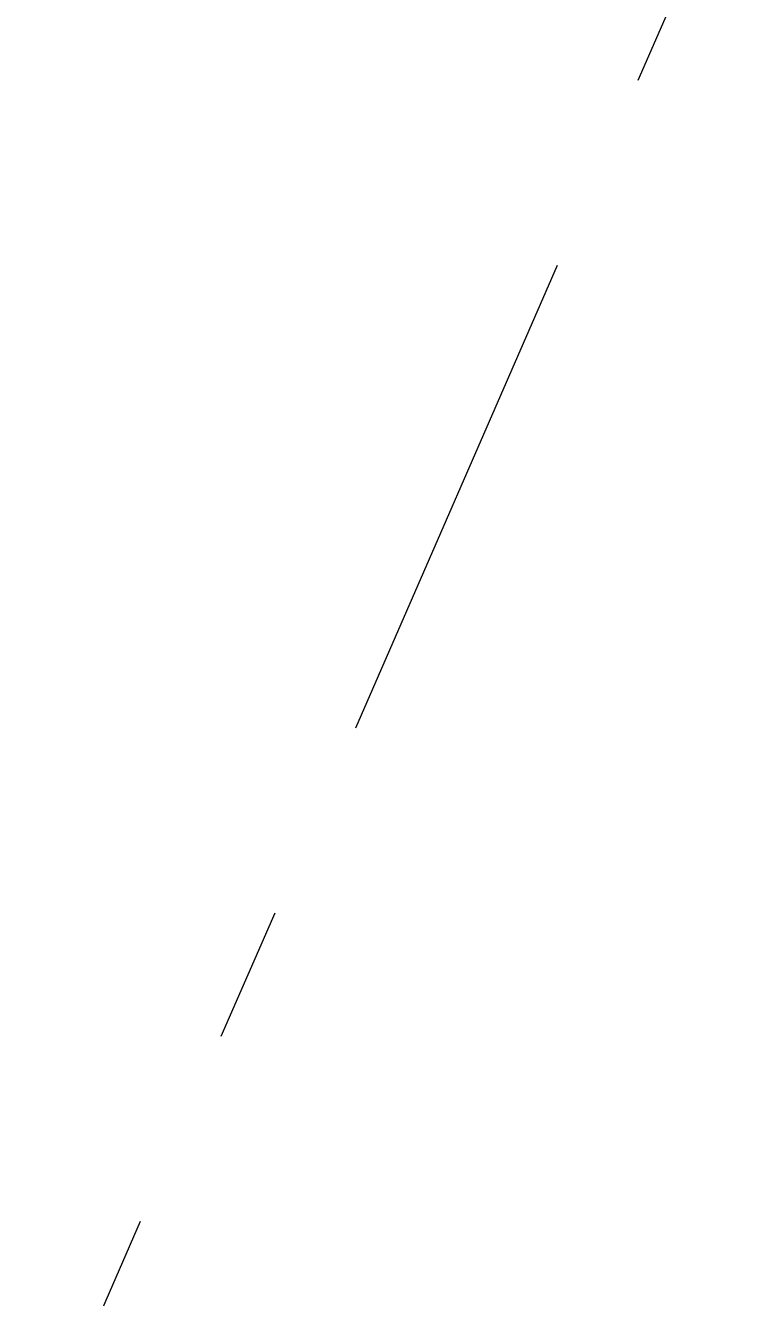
# Model space of a CAD drawing. Header units: millimetres. Extents: x -50172 to 90294, y -80883 to 956680.
# Drawn here: x 10005 to 10769, y -7704 to -6371 of the extents above; entities that cross this region are included whole.
import ezdxf
from ezdxf.enums import TextEntityAlignment as Align

# ---------------------------------------------------------------- set-up
doc = ezdxf.new("R2010")
doc.units = ezdxf.units.MM
doc.header["$MEASUREMENT"] = 0
doc.linetypes.add('Double Dashed', pattern=[1093.611073, 529.166651, -211.666656, 141.111112, -211.666656])
doc.layers.add('A-15-MG_Structural_Grid', color=7, linetype='Continuous')
doc.layers.add('New_A-95-P_Drawing', color=7, linetype='Continuous')
doc.layers.add('A-15-MG_Structural_Grid_Pen_No__163', color=7, linetype='Continuous', lineweight=0, true_color=0x750077)
doc.layers.add('New_A-95-P_Drawing_Pen_No__1', color=7, linetype='Continuous', lineweight=13)
doc.styles.add('GENERATED_STYLE_4', font='')
doc.styles.get('GENERATED_STYLE_4').set_extended_font_data('Swis721 BT')
doc.dimstyles.new('GENERATED_STYLE__1', dxfattribs={"dimtxt": 250, "dimasz": 95, "dimexe": 0.18, "dimexo": 0, "dimgap": 0.09, "dimtad": 1, "dimdec": 0, "dimzin": 0, "dimdsep": 46, "dimtxsty": 'GENERATED_STYLE_4', "dimblk": 'ARROWHEAD_2', "dimblk1": 'ARROWHEAD_2', "dimblk2": 'ARROWHEAD_2', "dimcen": 0.09, "dimclrd": 7, "dimclre": 7, "dimclrt": 7, "dimadec": 0, "dimazin": 0, "dimtfac": 1, "dimtdec": 4, "dimtmove": 0, "dimatfit": 3, "dimfxl": 1, "dimtolj": 1, "dimtzin": 0, "dimarcsym": 0})

# ---------------------------------------------------------------- blocks, each defined once
blk = doc.blocks.new('Standard grid marker')
at = {"layer": 'A-15-MG_Structural_Grid_Pen_No__163', "linetype": 'Double Dashed'}
blk.add_line((1000, 0), (29726, 0), dxfattribs=at)
at = {"layer": 'A-15-MG_Structural_Grid_Pen_No__163', "style": 'GENERATED_STYLE_4'}
for tag, p in [('AC_MarkerText_1_0', (-500, 41.2)), ('AC_MarkerText_1_1', (31226, 41.2))]:
    blk.add_attdef(tag, text='', height=350, rotation=90, dxfattribs=at).set_placement(p, align=Align.MIDDLE_CENTER)
blk = doc.blocks.new('*D1314')
at = {"layer": 'New_A-95-P_Drawing_Pen_No__1', "linetype": 'Continuous'}
for p, q in [((10444.5, -4791.7), (10358.8, -4675.6)), ((10426.1, -4677.6), (10401.7, -4733.6)), ((10315.7, -4696.1), (10487.6, -4771.1)), ((10401.7, -4733.6), (9682.2, -6383.6)), ((9639.3, -6325.5), (9725.1, -6441.6)), ((9596.3, -6346.1), (9768.1, -6421)), ((9682.2, -6383.6), (9657.8, -6439.6))]:
    blk.add_line(p, q, dxfattribs=at)
at = {"layer": 'New_A-95-P_Drawing_Pen_No__1', "insert": (9819.6, -5943.4), "char_height": 250, "attachment_point": 7, "rotation": 66.4404, "style": 'GENERATED_STYLE_4'}
blk.add_mtext('\\A1;{\\fSwis721 BT|b0|i0|c0|p34;1,800}', dxfattribs=at)
blk = doc.blocks.new('ARROWHEAD_2')
at = {"color": 0, "linetype": 'Continuous', "lineweight": 0}
for p, q in [((-0.378, -0.655), (0.378, 0.655)), ((0, 0), (-1, 0))]:
    blk.add_line(p, q, dxfattribs=at)

msp = doc.modelspace()

# ---------------------------------------------------------------- block references
at = {"layer": 'A-15-MG_Structural_Grid', "color": 8, "linetype": 'Continuous', "lineweight": 15, "zscale": 1000, "rotation": 246.440411583993}
msp.add_blockref('Standard grid marker', (21889.7, 19355.8), dxfattribs=at)

# ---------------------------------------------------------------- dimensions: what is measured, and where the dimension line sits
at = {"layer": 'New_A-95-P_Drawing', "linetype": 'Continuous'}
dim = msp.add_linear_dim(base=(9682.2, -6383.6), p1=(10089.4, -4597.4), p2=(9369.9, -6247.4), angle=246.4404, dimstyle='GENERATED_STYLE__1', dxfattribs=at)
dim.commit()
dim.dimension.update_dxf_attribs({"geometry": '*D1314', "text_midpoint": (9881.5, -5488.7), "dimtype": 160, "text_rotation": 66.4404})

doc.saveas('drawing.dxf')
